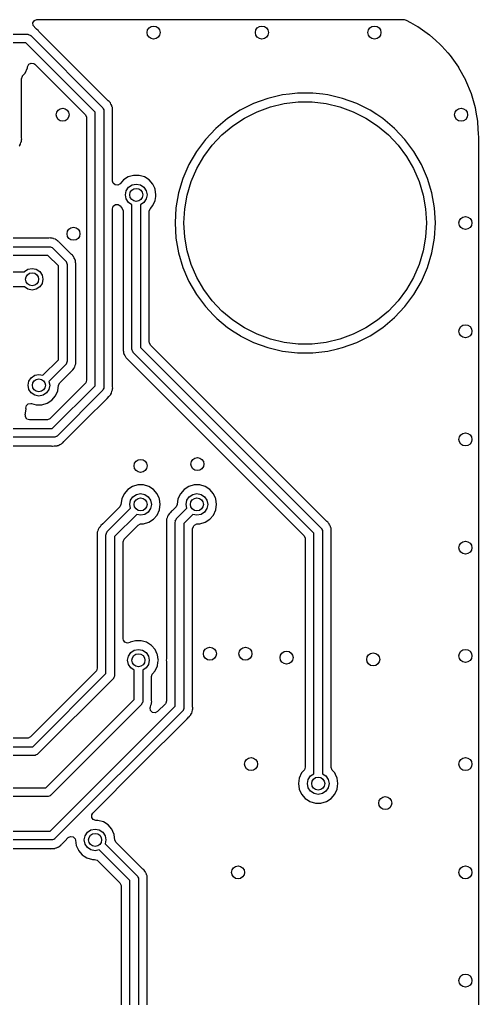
# Model space of a CAD drawing. Extents: x 100.3 to 185, y -144.7 to -85.3.
# Drawn here: x 174.41 to 185, y -107.91 to -85.3 of the extents above; entities that cross this region are included whole.
import ezdxf

# ---------------------------------------------------------------- set-up
doc = ezdxf.new("R2010")
doc.units = 0
doc.layers.add('BLACK', color=7, linetype='CONTINUOUS')

msp = doc.modelspace()

# ---------------------------------------------------------------- linework, layer by layer
at = {"layer": 'BLACK', "linetype": 'CONTINUOUS'}
for p, q in [((174.714, -85.3768), (174.746, -85.3248)), ((174.719, -85.4378), (174.714, -85.3768)), ((174.747, -85.4711), (174.719, -85.4378)), ((174.746, -85.3248), (174.803, -85.3016)), ((174.803, -85.3016), (174.81, -85.3013)), ((174.81, -85.3013), (183.282, -85.3014)), ((183.282, -85.3014), (183.33, -85.3138)), ((183.33, -85.3138), (183.431, -85.3697)), ((183.431, -85.3697), (183.594, -85.4594)), ((183.594, -85.4594), (183.598, -85.4624)), ((183.598, -85.4624), (183.868, -85.6538)), ((172.15, -85.64), (174.59, -85.64)), ((174.59, -85.64), (174.598, -85.6425)), ((174.598, -85.6425), (174.606, -85.6412)), ((174.606, -85.6412), (174.627, -85.6519)), ((174.627, -85.6519), (174.649, -85.6591)), ((174.649, -85.6591), (174.654, -85.6656)), ((174.654, -85.6656), (174.661, -85.6693)), ((174.661, -85.6693), (176.321, -87.3293)), ((174.744, -85.4739), (174.747, -85.4711)), ((174.751, -85.4801), (174.744, -85.4739)), ((174.774, -85.5016), (174.751, -85.4801)), ((174.751, -85.4801), (174.751, -85.4801)), ((174.78, -85.5058), (174.774, -85.5016)), ((174.783, -85.5078), (174.78, -85.5058)), ((174.797, -85.5218), (174.783, -85.5078)), ((174.798, -85.5234), (174.797, -85.5218)), ((174.834, -85.5558), (174.798, -85.5234)), ((174.839, -85.5631), (174.834, -85.5558)), ((174.84, -85.5623), (174.839, -85.5631)), ((174.849, -85.5736), (174.84, -85.5623)), ((176.445, -87.1703), (174.849, -85.5736)), ((183.868, -85.6538), (183.873, -85.6573)), ((183.873, -85.6573), (184.015, -85.7849)), ((174.549, -85.84), (172.191, -85.84)), ((176.15, -87.4414), (174.549, -85.84)), ((184.015, -85.7849), (184.119, -85.8777)), ((184.119, -85.8777), (184.123, -85.8817)), ((184.123, -85.8817), (184.157, -85.919)), ((184.157, -85.919), (184.291, -86.0695)), ((184.291, -86.0695), (184.344, -86.1284)), ((184.344, -86.1284), (184.347, -86.1327)), ((184.347, -86.1327), (184.539, -86.4026)), ((174.591, -86.3897), (174.618, -86.3348)), ((174.618, -86.3348), (174.672, -86.3062)), ((174.672, -86.3062), (174.732, -86.3149)), ((174.732, -86.3149), (174.759, -86.3338)), ((174.759, -86.3338), (175.921, -87.4955)), ((174.475, -86.6032), (174.533, -86.5361)), ((174.533, -86.5361), (174.587, -86.4182)), ((174.587, -86.4182), (174.591, -86.3897)), ((184.539, -86.4026), (184.542, -86.4073)), ((184.542, -86.4073), (184.7, -86.694)), ((174.451, -86.6681), (174.469, -86.6099)), ((174.451, -88.0257), (174.451, -86.6681)), ((174.469, -86.6099), (174.475, -86.6032)), ((184.7, -86.694), (184.702, -86.6968)), ((184.702, -86.6968), (184.704, -86.7018)), ((184.704, -86.7018), (184.831, -87.0075)), ((180.478, -87.0401), (180.138, -87.1207)), ((180.634, -87.0219), (180.478, -87.0401)), ((180.825, -86.9995), (180.634, -87.0219)), ((181.175, -86.9995), (180.825, -86.9995)), ((181.409, -87.0269), (181.175, -86.9995)), ((181.522, -87.0401), (181.409, -87.0269)), ((181.862, -87.1207), (181.522, -87.0401)), ((184.831, -87.0075), (184.832, -87.0127)), ((184.832, -87.0127), (184.924, -87.3307)), ((176.45, -87.1748), (176.445, -87.1703)), ((176.476, -87.194), (176.45, -87.1748)), ((176.481, -87.2024), (176.476, -87.194)), ((176.495, -87.2203), (176.481, -87.2024)), ((176.502, -87.2272), (176.495, -87.2203)), ((176.515, -87.2564), (176.502, -87.2272)), ((176.518, -87.2625), (176.515, -87.2564)), ((176.535, -87.2896), (176.518, -87.2625)), ((179.81, -87.2402), (179.497, -87.3971)), ((179.957, -87.1866), (179.81, -87.2402)), ((179.81, -87.2402), (179.81, -87.2402)), ((179.81, -87.2402), (179.81, -87.2402)), ((180.138, -87.1207), (179.957, -87.1866)), ((180.197, -87.3176), (180.514, -87.2425)), ((180.514, -87.2425), (180.837, -87.2047)), ((180.837, -87.2047), (181.163, -87.2047)), ((181.163, -87.2047), (181.486, -87.2425)), ((181.486, -87.2425), (181.803, -87.3176)), ((182.19, -87.2402), (181.862, -87.1207)), ((181.862, -87.1207), (181.862, -87.1207)), ((181.862, -87.1207), (181.862, -87.1207)), ((182.503, -87.3971), (182.19, -87.2402)), ((182.19, -87.2402), (182.19, -87.2402)), ((182.19, -87.2402), (182.19, -87.2402)), ((175.921, -87.4955), (175.948, -87.55)), ((176.15, -93.7586), (176.15, -87.4414)), ((176.321, -87.3293), (176.324, -87.3365)), ((176.324, -87.3365), (176.331, -87.3412)), ((176.331, -87.3412), (176.338, -87.3635)), ((176.338, -87.3635), (176.349, -87.3844)), ((176.349, -87.3844), (176.348, -87.3923)), ((176.348, -87.3923), (176.35, -87.4)), ((176.35, -87.4), (176.35, -93.8)), ((176.537, -87.2992), (176.535, -87.2896)), ((176.544, -87.321), (176.537, -87.2992)), ((176.548, -87.33), (176.544, -87.321)), ((176.549, -87.3619), (176.548, -87.33)), ((176.55, -87.3687), (176.549, -87.3619)), ((176.55, -87.3722), (176.55, -87.3687)), ((176.55, -87.3919), (176.55, -87.3722)), ((176.55, -87.3722), (176.55, -87.3722)), ((176.551, -87.3942), (176.55, -87.3919)), ((176.55, -87.4652), (176.553, -87.4515)), ((176.55, -89.0308), (176.55, -87.4652)), ((176.553, -87.4422), (176.551, -87.3942)), ((176.552, -87.4513), (176.553, -87.4422)), ((176.553, -87.4515), (176.552, -87.4513)), ((179.497, -87.3971), (179.205, -87.5891)), ((179.6, -87.5751), (179.891, -87.429)), ((179.891, -87.429), (180.197, -87.3176)), ((181.803, -87.3176), (182.109, -87.429)), ((182.109, -87.429), (182.4, -87.5751)), ((182.652, -87.4955), (182.503, -87.3971)), ((182.795, -87.5892), (182.652, -87.4955)), ((184.924, -87.3307), (184.925, -87.3361)), ((184.925, -87.3361), (184.943, -87.4435)), ((184.943, -87.4435), (184.979, -87.65)), ((175.948, -87.55), (175.95, -87.5655)), ((175.95, -87.5655), (175.95, -93.6345)), ((179.205, -87.5891), (178.937, -87.8138)), ((179.328, -87.7541), (179.6, -87.5751)), ((182.4, -87.5751), (182.672, -87.7541)), ((183.063, -87.8138), (182.795, -87.5892)), ((184.979, -87.65), (184.981, -87.6623)), ((184.981, -87.6623), (184.981, -87.6678)), ((184.981, -87.6678), (184.997, -87.9545)), ((178.937, -87.8138), (178.698, -88.068)), ((179.079, -87.9634), (179.328, -87.7541)), ((182.672, -87.7541), (182.921, -87.9634)), ((183.302, -88.068), (183.063, -87.8138)), ((184.997, -87.9545), (185, -87.9995)), ((174.413, -88.2018), (174.424, -88.1816)), ((174.424, -88.1816), (174.43, -88.1735)), ((174.43, -88.1735), (174.437, -88.1424)), ((174.437, -88.1424), (174.439, -88.1359)), ((174.439, -88.1359), (174.451, -88.1062)), ((174.451, -88.0325), (174.451, -88.0257)), ((174.455, -88.0641), (174.451, -88.0325)), ((174.451, -88.0963), (174.453, -88.0737)), ((174.451, -88.1062), (174.451, -88.0963)), ((174.453, -88.0737), (174.455, -88.0641)), ((178.698, -88.068), (178.489, -88.3484)), ((178.855, -88.2002), (179.079, -87.9634)), ((182.921, -87.9634), (183.145, -88.2002)), ((183.511, -88.3484), (183.302, -88.068)), ((185, -87.9995), (185, -88.0023)), ((185, -88.0023), (185, -141.999)), ((174.394, -88.2282), (174.41, -88.2109)), ((174.41, -88.2109), (174.413, -88.2018)), ((178.489, -88.3484), (178.314, -88.6511)), ((178.489, -88.3484), (178.489, -88.3484)), ((178.661, -88.4614), (178.855, -88.2002)), ((183.145, -88.2002), (183.339, -88.4614)), ((183.686, -88.6511), (183.511, -88.3484)), ((178.498, -88.7434), (178.661, -88.4614)), ((183.339, -88.4614), (183.502, -88.7434)), ((178.314, -88.6511), (178.176, -88.972)), ((178.314, -88.6511), (178.314, -88.6511)), ((178.369, -89.0423), (178.498, -88.7434)), ((183.502, -88.7434), (183.631, -89.0423)), ((183.824, -88.972), (183.686, -88.6511)), ((176.565, -89.0819), (176.55, -89.0308)), ((176.611, -89.122), (176.565, -89.0819)), ((176.802, -89.006), (176.724, -89.0956)), ((176.911, -88.936), (176.802, -89.006)), ((176.802, -89.006), (176.802, -89.006)), ((177.035, -88.8995), (176.911, -88.936)), ((176.911, -88.936), (176.911, -88.936)), ((177.165, -88.8995), (177.035, -88.8995)), ((177.035, -88.8995), (177.035, -88.8995)), ((177.289, -88.936), (177.165, -88.8995)), ((177.165, -88.8995), (177.165, -88.8995)), ((177.398, -89.006), (177.289, -88.936)), ((177.289, -88.936), (177.289, -88.936)), ((177.289, -88.936), (177.289, -88.936)), ((177.289, -88.936), (177.289, -88.936)), ((177.483, -89.1039), (177.398, -89.006)), ((177.398, -89.006), (177.398, -89.006)), ((177.398, -89.006), (177.398, -89.006)), ((178.176, -88.972), (178.075, -89.3069)), ((178.176, -88.972), (178.176, -88.972)), ((178.275, -89.3543), (178.369, -89.0423)), ((183.631, -89.0423), (183.725, -89.3543)), ((183.925, -89.3069), (183.824, -88.972)), ((176.672, -89.1272), (176.611, -89.122)), ((176.724, -89.0956), (176.672, -89.1272)), ((176.85, -89.35), (176.869, -89.2543)), ((176.869, -89.2543), (176.923, -89.1732)), ((176.923, -89.1732), (177.004, -89.119)), ((177.004, -89.119), (177.1, -89.1)), ((177.1, -89.1), (177.196, -89.119)), ((177.196, -89.119), (177.277, -89.1732)), ((177.277, -89.1732), (177.331, -89.2543)), ((177.331, -89.2543), (177.35, -89.35)), ((177.526, -89.1982), (177.483, -89.1039)), ((177.537, -89.2218), (177.526, -89.1982)), ((177.555, -89.35), (177.537, -89.2218)), ((178.075, -89.3069), (178.015, -89.6511)), ((178.075, -89.3069), (178.075, -89.3069)), ((183.985, -89.6511), (183.925, -89.3069)), ((176.869, -89.4457), (176.85, -89.35)), ((176.923, -89.5268), (176.869, -89.4457)), ((177, -89.5781), (176.923, -89.5268)), ((177.277, -89.5268), (177.2, -89.5781)), ((177.331, -89.4457), (177.277, -89.5268)), ((177.35, -89.35), (177.331, -89.4457)), ((177.483, -89.5961), (177.537, -89.4782)), ((177.537, -89.4782), (177.549, -89.3914)), ((177.549, -89.3914), (177.555, -89.35)), ((177.555, -89.35), (177.555, -89.35)), ((178.219, -89.6749), (178.275, -89.3543)), ((183.725, -89.3543), (183.781, -89.6749)), ((176.55, -89.6692), (176.569, -89.611)), ((176.55, -93.7757), (176.55, -89.6692)), ((176.569, -89.611), (176.619, -89.575)), ((176.619, -89.575), (176.68, -89.575)), ((176.68, -89.575), (176.724, -89.6044)), ((176.724, -89.6044), (176.775, -89.6632)), ((176.775, -89.6632), (176.799, -89.7196)), ((176.799, -89.7196), (176.799, -89.7281)), ((176.799, -89.7281), (176.799, -92.8548)), ((177, -92.92), (177, -89.5781)), ((177.2, -89.5781), (177.2, -92.8786)), ((177.4, -89.7281), (177.419, -89.6699)), ((177.4, -90), (177.4, -89.7281)), ((177.419, -89.6699), (177.425, -89.6632)), ((177.425, -89.6632), (177.483, -89.5961)), ((178.015, -89.6511), (177.994, -90)), ((178.2, -90), (178.219, -89.6749)), ((183.781, -89.6749), (183.8, -90)), ((184.006, -90), (183.985, -89.6511)), ((177.4, -92.7545), (177.4, -90)), ((177.994, -90), (178.015, -90.3489)), ((178.219, -90.3251), (178.2, -90)), ((183.8, -90), (183.781, -90.3251)), ((183.985, -90.3489), (184.006, -90)), ((175.076, -90.3495), (172.514, -90.3495)), ((175.083, -90.349), (175.076, -90.3495)), ((175.114, -90.3446), (175.083, -90.349)), ((175.124, -90.3469), (175.114, -90.3446)), ((175.114, -90.3446), (175.114, -90.3446)), ((175.146, -90.3495), (175.124, -90.3469)), ((175.156, -90.3495), (175.146, -90.3495)), ((175.186, -90.361), (175.156, -90.3495)), ((175.156, -90.3495), (175.156, -90.3495)), ((175.156, -90.3495), (175.156, -90.3495)), ((175.156, -90.3495), (175.156, -90.3495)), ((175.192, -90.363), (175.186, -90.361)), ((175.223, -90.3703), (175.192, -90.363)), ((175.232, -90.3759), (175.223, -90.3703)), ((175.223, -90.3703), (175.223, -90.3703)), ((175.252, -90.3865), (175.232, -90.3759)), ((175.261, -90.3901), (175.252, -90.3865)), ((175.284, -90.4116), (175.261, -90.3901)), ((175.29, -90.4158), (175.284, -90.4116)), ((175.293, -90.4178), (175.29, -90.4158)), ((175.307, -90.4318), (175.293, -90.4178)), ((175.308, -90.4334), (175.307, -90.4318)), ((175.344, -90.4658), (175.308, -90.4334)), ((178.015, -90.3489), (178.075, -90.6931)), ((178.275, -90.6457), (178.219, -90.3251)), ((183.781, -90.3251), (183.725, -90.6457)), ((183.925, -90.6931), (183.985, -90.3489)), ((164.15, -90.55), (175.1, -90.55)), ((175.1, -90.55), (175.108, -90.5525)), ((175.108, -90.5525), (175.116, -90.5512)), ((175.116, -90.5512), (175.137, -90.5619)), ((175.137, -90.5619), (175.159, -90.5691)), ((175.159, -90.5691), (175.164, -90.5756)), ((175.164, -90.5756), (175.171, -90.5793)), ((175.171, -90.5793), (175.471, -90.8793)), ((175.349, -90.4731), (175.344, -90.4658)), ((175.35, -90.4723), (175.349, -90.4731)), ((175.359, -90.4836), (175.35, -90.4723)), ((175.595, -90.7203), (175.359, -90.4836)), ((178.369, -90.9577), (178.275, -90.6457)), ((183.725, -90.6457), (183.631, -90.9577)), ((175.059, -90.75), (164.191, -90.75)), ((175.3, -90.9914), (175.059, -90.75)), ((175.471, -90.8793), (175.474, -90.8865)), ((175.474, -90.8865), (175.481, -90.8912)), ((175.481, -90.8912), (175.488, -90.9135)), ((175.6, -90.7248), (175.595, -90.7203)), ((175.626, -90.744), (175.6, -90.7248)), ((175.631, -90.7524), (175.626, -90.744)), ((175.645, -90.7703), (175.631, -90.7524)), ((175.652, -90.7772), (175.645, -90.7703)), ((175.665, -90.8064), (175.652, -90.7772)), ((175.652, -90.7772), (175.652, -90.7772)), ((175.668, -90.8125), (175.665, -90.8064)), ((175.685, -90.8396), (175.668, -90.8125)), ((175.687, -90.8486), (175.685, -90.8396)), ((175.687, -90.8492), (175.687, -90.8486)), ((175.694, -90.871), (175.687, -90.8492)), ((175.698, -90.88), (175.694, -90.871)), ((175.699, -90.9119), (175.698, -90.88)), ((178.075, -90.6931), (178.075, -90.6931)), ((178.075, -90.6931), (178.176, -91.028)), ((183.824, -91.028), (183.925, -90.6931)), ((174.518, -91.1232), (174.599, -91.069)), ((174.599, -91.069), (174.695, -91.05)), ((174.695, -91.05), (174.79, -91.069)), ((174.79, -91.069), (174.871, -91.1232)), ((175.3, -93.1586), (175.3, -90.9914)), ((175.488, -90.9135), (175.499, -90.9344)), ((175.499, -90.9344), (175.498, -90.9423)), ((175.498, -90.9423), (175.5, -90.95)), ((175.5, -90.95), (175.5, -93.2)), ((175.7, -90.9187), (175.699, -90.9119)), ((175.701, -90.9222), (175.7, -90.9187)), ((175.701, -90.9419), (175.701, -90.9222)), ((175.701, -90.9222), (175.701, -90.9222)), ((175.701, -90.9442), (175.701, -90.9419)), ((175.701, -90.9505), (175.701, -90.9442)), ((175.703, -90.9922), (175.701, -90.9505)), ((175.701, -91.0152), (175.703, -91.0015)), ((175.701, -93.1757), (175.701, -91.0152)), ((175.702, -91.0013), (175.703, -90.9922)), ((175.703, -91.0015), (175.702, -91.0013)), ((178.176, -91.028), (178.176, -91.028)), ((178.176, -91.028), (178.285, -91.2815)), ((178.498, -91.2566), (178.369, -90.9577)), ((183.631, -90.9577), (183.502, -91.2566)), ((183.686, -91.3489), (183.824, -91.028)), ((169.228, -91.125), (174.517, -91.125)), ((174.517, -91.125), (174.518, -91.1232)), ((174.871, -91.1232), (174.925, -91.2043)), ((174.925, -91.2043), (174.945, -91.3)), ((174.945, -91.3), (174.925, -91.3957)), ((178.285, -91.2815), (178.314, -91.3489)), ((178.661, -91.5386), (178.498, -91.2566)), ((183.502, -91.2566), (183.339, -91.5386)), ((174.517, -91.475), (169.228, -91.475)), ((174.518, -91.4768), (174.517, -91.475)), ((174.599, -91.531), (174.518, -91.4768)), ((174.695, -91.55), (174.599, -91.531)), ((174.79, -91.531), (174.695, -91.55)), ((174.871, -91.4768), (174.79, -91.531)), ((174.925, -91.3957), (174.871, -91.4768)), ((178.314, -91.3489), (178.489, -91.6516)), ((178.855, -91.7998), (178.661, -91.5386)), ((183.339, -91.5386), (183.145, -91.7998)), ((183.511, -91.6516), (183.686, -91.3489)), ((178.489, -91.6516), (178.698, -91.932)), ((183.302, -91.932), (183.511, -91.6516)), ((178.698, -91.932), (178.883, -92.1282)), ((179.079, -92.0366), (178.855, -91.7998)), ((183.145, -91.7998), (182.921, -92.0366)), ((183.063, -92.1862), (183.302, -91.932)), ((178.883, -92.1282), (178.937, -92.1862)), ((178.937, -92.1862), (178.962, -92.2071)), ((178.962, -92.2071), (179.205, -92.4108)), ((179.328, -92.2459), (179.079, -92.0366)), ((179.6, -92.4249), (179.328, -92.2459)), ((182.672, -92.2459), (182.4, -92.4249)), ((182.921, -92.0366), (182.672, -92.2459)), ((182.795, -92.4108), (183.063, -92.1862)), ((179.205, -92.4108), (179.36, -92.5125)), ((179.891, -92.571), (179.6, -92.4249)), ((182.4, -92.4249), (182.109, -92.571)), ((182.503, -92.6029), (182.795, -92.4108)), ((179.36, -92.5125), (179.496, -92.6024)), ((179.496, -92.6024), (179.497, -92.6029)), ((179.497, -92.6029), (179.81, -92.7598)), ((180.197, -92.6824), (179.891, -92.571)), ((180.514, -92.7575), (180.197, -92.6824)), ((181.803, -92.6824), (181.486, -92.7575)), ((182.109, -92.571), (181.803, -92.6824)), ((182.19, -92.7598), (182.503, -92.6029)), ((176.799, -92.8548), (176.797, -92.8685)), ((176.797, -92.8685), (176.798, -92.8687)), ((176.798, -92.8687), (176.797, -92.8778)), ((176.797, -92.8778), (176.799, -92.9258)), ((176.799, -92.9258), (176.799, -92.9281)), ((176.799, -92.9281), (176.799, -92.9478)), ((177.002, -92.9277), (177, -92.92)), ((177.001, -92.9356), (177.002, -92.9277)), ((177.2, -92.8786), (181.371, -97.0493)), ((177.402, -92.77), (177.4, -92.7545)), ((177.429, -92.8245), (177.402, -92.77)), ((181.495, -96.8903), (177.429, -92.8245)), ((179.81, -92.7598), (180.138, -92.8793)), ((180.138, -92.8793), (180.138, -92.8793)), ((180.138, -92.8793), (180.138, -92.8793)), ((180.138, -92.8793), (180.478, -92.9599)), ((180.837, -92.7953), (180.514, -92.7575)), ((181.163, -92.7953), (180.837, -92.7953)), ((181.486, -92.7575), (181.163, -92.7953)), ((181.522, -92.9599), (181.749, -92.9062)), ((181.749, -92.9062), (181.862, -92.8793)), ((181.862, -92.8793), (182.19, -92.7598)), ((176.799, -92.9478), (176.8, -92.9513)), ((176.8, -92.9513), (176.8, -92.9513)), ((176.8, -92.9513), (176.801, -92.9581)), ((176.801, -92.9581), (176.802, -92.99)), ((176.802, -92.99), (176.802, -92.99)), ((176.802, -92.99), (176.806, -92.999)), ((176.806, -92.999), (176.813, -93.0208)), ((176.813, -93.0208), (176.815, -93.0304)), ((176.815, -93.0304), (176.832, -93.0575)), ((176.832, -93.0575), (176.835, -93.0636)), ((176.835, -93.0636), (176.848, -93.0928)), ((176.848, -93.0928), (176.848, -93.0928)), ((176.848, -93.0928), (176.855, -93.0997)), ((176.855, -93.0997), (176.869, -93.1176)), ((176.869, -93.1176), (176.874, -93.126)), ((176.874, -93.126), (176.874, -93.126)), ((176.874, -93.126), (176.9, -93.1452)), ((176.9, -93.1452), (176.905, -93.1497)), ((176.905, -93.1497), (180.971, -97.2155)), ((177.012, -92.9565), (177.001, -92.9356)), ((177.019, -92.9788), (177.012, -92.9565)), ((177.026, -92.9835), (177.019, -92.9788)), ((177.029, -92.9907), (177.026, -92.9835)), ((181.2, -97.1614), (177.029, -92.9907)), ((180.478, -92.9599), (180.478, -92.9599)), ((180.478, -92.9599), (180.478, -92.9599)), ((180.478, -92.9599), (180.825, -93.0005)), ((180.825, -93.0005), (180.825, -93.0005)), ((180.825, -93.0005), (181.175, -93.0005)), ((181.175, -93.0005), (181.522, -92.9599)), ((181.175, -93.0005), (181.175, -93.0005)), ((181.522, -92.9599), (181.522, -92.9599)), ((181.522, -92.9599), (181.522, -92.9599)), ((174.941, -93.518), (175.3, -93.1586)), ((175.471, -93.2707), (175.082, -93.6594)), ((175.474, -93.2635), (175.471, -93.2707)), ((175.481, -93.2588), (175.474, -93.2635)), ((175.488, -93.2365), (175.481, -93.2588)), ((175.499, -93.2156), (175.488, -93.2365)), ((175.5, -93.2), (175.498, -93.2077)), ((175.498, -93.2077), (175.499, -93.2156)), ((175.638, -93.3845), (175.642, -93.3806)), ((175.642, -93.3806), (175.66, -93.3609)), ((175.66, -93.3609), (175.663, -93.3518)), ((175.663, -93.3518), (175.674, -93.3316)), ((175.674, -93.3316), (175.68, -93.3235)), ((175.68, -93.3235), (175.687, -93.2924)), ((175.687, -93.2924), (175.689, -93.2859)), ((175.689, -93.2859), (175.701, -93.2562)), ((175.701, -93.1825), (175.701, -93.1757)), ((175.705, -93.2141), (175.701, -93.1825)), ((175.701, -93.2463), (175.703, -93.2237)), ((175.701, -93.2562), (175.701, -93.2463)), ((175.703, -93.2237), (175.705, -93.2141)), ((174.619, -93.6543), (174.673, -93.5732)), ((174.673, -93.5732), (174.754, -93.519)), ((174.754, -93.519), (174.85, -93.5)), ((174.85, -93.5), (174.941, -93.518)), ((175.333, -93.6915), (175.566, -93.4586)), ((175.566, -93.4586), (175.578, -93.4505)), ((175.577, -93.4495), (175.584, -93.444)), ((175.578, -93.4505), (175.577, -93.4495)), ((175.584, -93.444), (175.617, -93.4084)), ((175.584, -93.444), (175.584, -93.444)), ((175.617, -93.4084), (175.618, -93.4068)), ((175.618, -93.4068), (175.632, -93.3928)), ((175.632, -93.3928), (175.634, -93.3899)), ((175.634, -93.3899), (175.638, -93.3845)), ((174.6, -93.75), (174.619, -93.6543)), ((174.619, -93.8457), (174.6, -93.75)), ((175.1, -93.75), (175.081, -93.8457)), ((175.082, -93.6594), (175.1, -93.75)), ((175.921, -93.7045), (175.105, -94.5205)), ((175.159, -94.75), (176.15, -93.7586)), ((175.287, -93.8782), (175.305, -93.75)), ((175.305, -93.75), (175.306, -93.7474)), ((175.305, -93.75), (175.305, -93.75)), ((175.306, -93.7474), (175.333, -93.6925)), ((175.333, -93.6925), (175.333, -93.6915)), ((175.931, -93.6927), (175.921, -93.7045)), ((175.95, -93.6345), (175.931, -93.6927)), ((176.349, -93.8156), (176.338, -93.8365)), ((176.35, -93.8), (176.348, -93.8077)), ((176.348, -93.8077), (176.349, -93.8156)), ((176.551, -93.7825), (176.55, -93.7757)), ((176.55, -93.8463), (176.553, -93.8237)), ((176.555, -93.8141), (176.551, -93.7825)), ((176.553, -93.8237), (176.555, -93.8141)), ((174.673, -93.9268), (174.619, -93.8457)), ((174.754, -93.981), (174.673, -93.9268)), ((174.85, -94), (174.754, -93.981)), ((174.946, -93.981), (174.85, -94)), ((175.027, -93.9268), (174.946, -93.981)), ((175.081, -93.8457), (175.027, -93.9268)), ((175.148, -94.094), (175.233, -93.9961)), ((175.233, -93.9961), (175.287, -93.8782)), ((176.321, -93.8707), (175.271, -94.9207)), ((175.917, -94.5582), (176.416, -94.0586)), ((176.324, -93.8635), (176.321, -93.8707)), ((176.331, -93.8588), (176.324, -93.8635)), ((176.338, -93.8365), (176.331, -93.8588)), ((176.416, -94.0586), (176.428, -94.0505)), ((176.427, -94.0495), (176.434, -94.044)), ((176.428, -94.0505), (176.427, -94.0495)), ((176.434, -94.044), (176.467, -94.0084)), ((176.434, -94.044), (176.434, -94.044)), ((176.467, -94.0084), (176.468, -94.0068)), ((176.468, -94.0068), (176.482, -93.9928)), ((176.482, -93.9928), (176.484, -93.9899)), ((176.484, -93.9899), (176.488, -93.9845)), ((176.488, -93.9845), (176.493, -93.9795)), ((176.493, -93.9795), (176.51, -93.9609)), ((176.51, -93.9609), (176.513, -93.9518)), ((176.513, -93.9518), (176.524, -93.9316)), ((176.524, -93.9316), (176.53, -93.9235)), ((176.53, -93.9235), (176.537, -93.8924)), ((176.537, -93.8924), (176.539, -93.8859)), ((176.539, -93.8859), (176.55, -93.8562)), ((176.55, -93.8562), (176.55, -93.8463)), ((174.552, -94.2781), (174.562, -94.2178)), ((174.555, -94.3), (174.552, -94.2781)), ((174.562, -94.2178), (174.606, -94.1751)), ((174.606, -94.1751), (174.667, -94.1664)), ((174.667, -94.1664), (174.678, -94.169)), ((174.678, -94.169), (174.785, -94.2005)), ((174.785, -94.2005), (174.785, -94.2005)), ((174.785, -94.2005), (174.915, -94.2005)), ((174.915, -94.2005), (175.039, -94.164)), ((174.915, -94.2005), (174.915, -94.2005)), ((175.039, -94.164), (175.148, -94.094)), ((174.536, -94.4352), (174.555, -94.3)), ((174.539, -94.4356), (174.536, -94.4352)), ((174.539, -94.4811), (174.539, -94.4356)), ((174.575, -94.5306), (174.539, -94.4811)), ((174.555, -94.3), (174.555, -94.3)), ((174.633, -94.5495), (174.575, -94.5306)), ((175.035, -94.5495), (174.633, -94.5495)), ((175.05, -94.5483), (175.035, -94.5495)), ((175.105, -94.5205), (175.05, -94.5483)), ((175.43, -95.0453), (175.917, -94.5582)), ((167.126, -94.75), (175.159, -94.75)), ((175.2, -94.95), (167.211, -94.95)), ((175.208, -94.9475), (175.2, -94.95)), ((175.216, -94.9488), (175.208, -94.9475)), ((175.237, -94.9381), (175.216, -94.9488)), ((175.259, -94.9309), (175.237, -94.9381)), ((175.264, -94.9244), (175.259, -94.9309)), ((175.271, -94.9207), (175.264, -94.9244)), ((171.573, -95.1505), (175.135, -95.1505)), ((175.135, -95.1505), (175.149, -95.1527)), ((175.149, -95.1527), (175.149, -95.1515)), ((175.149, -95.1515), (175.158, -95.1528)), ((175.158, -95.1528), (175.167, -95.1524)), ((175.158, -95.1528), (175.158, -95.1528)), ((175.158, -95.1528), (175.158, -95.1528)), ((175.158, -95.1528), (175.158, -95.1528)), ((175.167, -95.1524), (175.206, -95.1506)), ((175.206, -95.1506), (175.208, -95.1505)), ((175.208, -95.1505), (175.228, -95.1505)), ((175.228, -95.1505), (175.231, -95.1498)), ((175.228, -95.1505), (175.228, -95.1505)), ((175.231, -95.1498), (175.238, -95.1491)), ((175.238, -95.1491), (175.27, -95.1476)), ((175.27, -95.1476), (175.279, -95.1436)), ((175.279, -95.1436), (175.301, -95.1369)), ((175.301, -95.1369), (175.31, -95.1351)), ((175.31, -95.1351), (175.338, -95.1183)), ((175.338, -95.1183), (175.344, -95.1151)), ((175.344, -95.1151), (175.373, -95.1022)), ((175.373, -95.1022), (175.38, -95.0953)), ((175.38, -95.0953), (175.398, -95.0811)), ((175.398, -95.0811), (175.406, -95.0759)), ((175.406, -95.0759), (175.425, -95.0505)), ((175.425, -95.0505), (175.43, -95.0453)), ((177.011, -96.086), (176.902, -96.156)), ((177.135, -96.0495), (177.011, -96.086)), ((177.011, -96.086), (177.011, -96.086)), ((177.265, -96.0495), (177.135, -96.0495)), ((177.135, -96.0495), (177.135, -96.0495)), ((177.389, -96.086), (177.265, -96.0495)), ((177.265, -96.0495), (177.265, -96.0495)), ((177.498, -96.156), (177.389, -96.086)), ((177.389, -96.086), (177.389, -96.086)), ((177.389, -96.086), (177.389, -96.086)), ((177.389, -96.086), (177.389, -96.086)), ((178.311, -96.086), (178.202, -96.156)), ((178.435, -96.0495), (178.311, -96.086)), ((178.311, -96.086), (178.311, -96.086)), ((178.565, -96.0495), (178.435, -96.0495)), ((178.435, -96.0495), (178.435, -96.0495)), ((178.689, -96.086), (178.565, -96.0495)), ((178.565, -96.0495), (178.565, -96.0495)), ((178.798, -96.156), (178.689, -96.086)), ((178.689, -96.086), (178.689, -96.086)), ((178.689, -96.086), (178.689, -96.086)), ((178.689, -96.086), (178.689, -96.086)), ((176.817, -96.2539), (176.763, -96.3718)), ((176.902, -96.156), (176.817, -96.2539)), ((177.023, -96.3232), (177.104, -96.269)), ((177.104, -96.269), (177.2, -96.25)), ((177.2, -96.25), (177.296, -96.269)), ((177.296, -96.269), (177.377, -96.3232)), ((177.583, -96.2539), (177.498, -96.156)), ((177.498, -96.156), (177.498, -96.156)), ((177.498, -96.156), (177.498, -96.156)), ((177.629, -96.3539), (177.583, -96.2539)), ((178.117, -96.2539), (178.063, -96.3718)), ((178.202, -96.156), (178.117, -96.2539)), ((178.323, -96.3232), (178.404, -96.269)), ((178.404, -96.269), (178.5, -96.25)), ((178.5, -96.25), (178.596, -96.269)), ((178.596, -96.269), (178.677, -96.3232)), ((178.883, -96.2539), (178.798, -96.156)), ((178.798, -96.156), (178.798, -96.156)), ((178.798, -96.156), (178.798, -96.156)), ((178.929, -96.3539), (178.883, -96.2539)), ((176.744, -96.5026), (176.717, -96.5575)), ((176.763, -96.3718), (176.744, -96.5026)), ((176.95, -96.5), (176.969, -96.4043)), ((176.968, -96.5906), (176.95, -96.5)), ((176.969, -96.4043), (177.023, -96.3232)), ((177.377, -96.3232), (177.431, -96.4043)), ((177.431, -96.4043), (177.45, -96.5)), ((177.45, -96.5), (177.431, -96.5957)), ((177.637, -96.3718), (177.629, -96.3539)), ((177.655, -96.5), (177.637, -96.3718)), ((177.647, -96.5575), (177.655, -96.5)), ((177.655, -96.5), (177.655, -96.5)), ((178.044, -96.5026), (178.017, -96.5575)), ((178.063, -96.3718), (178.044, -96.5026)), ((178.25, -96.5), (178.269, -96.4043)), ((178.268, -96.5906), (178.25, -96.5)), ((178.269, -96.4043), (178.323, -96.3232)), ((178.677, -96.3232), (178.731, -96.4043)), ((178.731, -96.4043), (178.75, -96.5)), ((178.75, -96.5), (178.731, -96.5957)), ((178.937, -96.3718), (178.929, -96.3539)), ((178.955, -96.5), (178.937, -96.3718)), ((178.947, -96.5575), (178.955, -96.5)), ((178.955, -96.5), (178.955, -96.5)), ((176.717, -96.5585), (176.334, -96.9414)), ((176.429, -97.1293), (176.968, -96.5906)), ((177.109, -96.732), (176.6, -97.2414)), ((176.717, -96.5575), (176.717, -96.5585)), ((177.2, -96.75), (177.109, -96.732)), ((177.296, -96.731), (177.2, -96.75)), ((177.377, -96.6768), (177.296, -96.731)), ((177.431, -96.5957), (177.377, -96.6768)), ((177.498, -96.844), (177.583, -96.7461)), ((177.583, -96.7461), (177.637, -96.6282)), ((177.637, -96.6282), (177.647, -96.5575)), ((177.826, -96.7684), (177.82, -96.7765)), ((177.837, -96.7482), (177.826, -96.7684)), ((177.84, -96.7391), (177.837, -96.7482)), ((177.862, -96.7155), (177.84, -96.7391)), ((177.84, -96.7391), (177.84, -96.7391)), ((177.866, -96.7101), (177.862, -96.7155)), ((177.868, -96.7072), (177.866, -96.7101)), ((177.882, -96.6932), (177.868, -96.7072)), ((177.868, -96.7072), (177.868, -96.7072)), ((177.883, -96.6916), (177.882, -96.6932)), ((177.916, -96.656), (177.883, -96.6916)), ((177.923, -96.6505), (177.916, -96.656)), ((177.934, -96.6414), (177.922, -96.6495)), ((177.922, -96.6495), (177.923, -96.6505)), ((178.017, -96.5585), (177.934, -96.6414)), ((178.017, -96.5575), (178.017, -96.5585)), ((178.029, -96.8293), (178.268, -96.5906)), ((178.409, -96.732), (178.2, -96.9414)), ((178.5, -96.75), (178.409, -96.732)), ((178.596, -96.731), (178.5, -96.75)), ((178.677, -96.6768), (178.596, -96.731)), ((178.731, -96.5957), (178.677, -96.6768)), ((178.798, -96.844), (178.883, -96.7461)), ((178.883, -96.7461), (178.937, -96.6282)), ((178.937, -96.6282), (178.947, -96.5575)), ((176.282, -96.9932), (176.268, -97.0072)), ((176.283, -96.9916), (176.282, -96.9932)), ((176.316, -96.956), (176.283, -96.9916)), ((176.323, -96.9505), (176.316, -96.956)), ((176.334, -96.9414), (176.322, -96.9496)), ((176.322, -96.9496), (176.323, -96.9505)), ((176.829, -97.2955), (177.145, -96.9795)), ((177.145, -96.9795), (177.2, -96.9517)), ((177.2, -96.9517), (177.215, -96.9505)), ((177.215, -96.9505), (177.265, -96.9505)), ((177.265, -96.9505), (177.389, -96.914)), ((177.265, -96.9505), (177.265, -96.9505)), ((177.389, -96.914), (177.498, -96.844)), ((177.797, -96.8763), (177.795, -96.8859)), ((177.795, -96.8859), (177.797, -96.9005)), ((177.799, -96.8537), (177.797, -96.8763)), ((177.797, -96.9005), (177.799, -96.9175)), ((177.811, -96.8141), (177.799, -96.8438)), ((177.799, -96.8438), (177.799, -96.8537)), ((177.799, -96.9175), (177.799, -96.9243)), ((177.799, -96.9243), (177.799, -100.068)), ((177.813, -96.8075), (177.811, -96.8141)), ((177.82, -96.7765), (177.813, -96.8075)), ((177.82, -96.7765), (177.82, -96.7765)), ((178, -96.9), (178.002, -96.8923)), ((178, -101.159), (178, -96.9)), ((178.001, -96.8844), (178.012, -96.8635)), ((178.002, -96.8923), (178.001, -96.8844)), ((178.012, -96.8635), (178.019, -96.8412)), ((178.019, -96.8412), (178.026, -96.8365)), ((178.026, -96.8365), (178.029, -96.8293)), ((178.2, -96.9414), (178.2, -101.2)), ((178.419, -97.0073), (178.429, -96.9955)), ((178.429, -96.9955), (178.445, -96.9795)), ((178.445, -96.9795), (178.5, -96.9517)), ((178.5, -96.9517), (178.515, -96.9505)), ((178.515, -96.9505), (178.565, -96.9505)), ((178.565, -96.9505), (178.689, -96.914)), ((178.565, -96.9505), (178.565, -96.9505)), ((178.689, -96.914), (178.798, -96.844)), ((181.5, -96.8948), (181.495, -96.8903)), ((181.526, -96.914), (181.5, -96.8948)), ((181.531, -96.9224), (181.526, -96.914)), ((181.545, -96.9403), (181.531, -96.9224)), ((181.552, -96.9472), (181.545, -96.9403)), ((181.565, -96.9764), (181.552, -96.9472)), ((181.552, -96.9472), (181.552, -96.9472)), ((181.568, -96.9825), (181.565, -96.9764)), ((181.585, -97.0096), (181.568, -96.9825)), ((176.197, -97.1763), (176.195, -97.1859)), ((176.195, -97.1859), (176.199, -97.2175)), ((176.2, -97.1537), (176.197, -97.1763)), ((176.199, -97.2175), (176.2, -97.2243)), ((176.211, -97.1141), (176.2, -97.1438)), ((176.2, -97.1438), (176.2, -97.1537)), ((176.2, -97.2243), (176.2, -100.285)), ((176.213, -97.1075), (176.211, -97.1141)), ((176.22, -97.0765), (176.213, -97.1075)), ((176.226, -97.0684), (176.22, -97.0765)), ((176.22, -97.0765), (176.22, -97.0765)), ((176.237, -97.0482), (176.226, -97.0684)), ((176.24, -97.0391), (176.237, -97.0482)), ((176.262, -97.0155), (176.24, -97.0391)), ((176.24, -97.0391), (176.24, -97.0391)), ((176.266, -97.0101), (176.262, -97.0155)), ((176.268, -97.0072), (176.266, -97.0101)), ((176.268, -97.0072), (176.268, -97.0072)), ((176.4, -97.2), (176.402, -97.1923)), ((176.4, -100.409), (176.4, -97.2)), ((176.401, -97.1844), (176.412, -97.1635)), ((176.402, -97.1923), (176.401, -97.1844)), ((176.412, -97.1635), (176.419, -97.1412)), ((176.419, -97.1412), (176.426, -97.1365)), ((176.426, -97.1365), (176.429, -97.1293)), ((178.4, -97.0655), (178.419, -97.0073)), ((178.4, -101.176), (178.4, -97.0655)), ((180.971, -97.2155), (180.998, -97.27)), ((181.2, -102.722), (181.2, -97.1614)), ((181.371, -97.0493), (181.374, -97.0565)), ((181.374, -97.0565), (181.381, -97.0612)), ((181.381, -97.0612), (181.388, -97.0835)), ((181.388, -97.0835), (181.399, -97.1044)), ((181.399, -97.1044), (181.398, -97.1123)), ((181.398, -97.1123), (181.4, -97.12)), ((181.4, -97.12), (181.4, -102.722)), ((181.586, -97.0155), (181.585, -97.0096)), ((181.587, -97.0192), (181.586, -97.0155)), ((181.594, -97.041), (181.587, -97.0192)), ((181.598, -97.05), (181.594, -97.041)), ((181.599, -97.0819), (181.598, -97.05)), ((181.6, -97.0887), (181.599, -97.0819)), ((181.6, -97.0922), (181.6, -97.0887)), ((181.6, -97.1119), (181.6, -97.0922)), ((181.6, -97.0922), (181.6, -97.0922)), ((181.601, -97.1142), (181.6, -97.1119)), ((181.6, -97.1852), (181.603, -97.1715)), ((181.6, -102.572), (181.6, -97.1852)), ((181.601, -97.1282), (181.601, -97.1142)), ((181.603, -97.1622), (181.601, -97.1282)), ((181.602, -97.1713), (181.603, -97.1622)), ((181.603, -97.1715), (181.602, -97.1713)), ((176.6, -97.2414), (176.6, -100.45)), ((176.8, -97.3655), (176.819, -97.3073)), ((176.8, -99.6078), (176.8, -97.3655)), ((176.819, -97.3073), (176.829, -97.2955)), ((180.998, -97.27), (180.999, -97.2855)), ((180.999, -97.2855), (180.999, -102.572)), ((176.804, -99.633), (176.8, -99.6078)), ((176.837, -99.6844), (176.804, -99.633)), ((176.894, -99.7066), (176.837, -99.6844)), ((176.953, -99.6911), (176.894, -99.7066)), ((176.961, -99.686), (176.953, -99.6911)), ((177.085, -99.6495), (176.961, -99.686)), ((176.961, -99.686), (176.961, -99.686)), ((177.215, -99.6495), (177.085, -99.6495)), ((177.085, -99.6495), (177.085, -99.6495)), ((177.334, -99.6844), (177.215, -99.6495)), ((177.215, -99.6495), (177.215, -99.6495)), ((177.339, -99.686), (177.334, -99.6844)), ((177.448, -99.756), (177.339, -99.686)), ((177.339, -99.686), (177.339, -99.686)), ((177.339, -99.686), (177.339, -99.686)), ((176.919, -100.004), (176.973, -99.9232)), ((176.973, -99.9232), (177.054, -99.869)), ((177.054, -99.869), (177.15, -99.85)), ((177.15, -99.85), (177.246, -99.869)), ((177.246, -99.869), (177.327, -99.9232)), ((177.327, -99.9232), (177.381, -100.004)), ((177.533, -99.8539), (177.448, -99.756)), ((177.448, -99.756), (177.448, -99.756)), ((177.448, -99.756), (177.448, -99.756)), ((177.58, -99.9573), (177.533, -99.8539)), ((176.9, -100.1), (176.919, -100.004)), ((176.919, -100.196), (176.9, -100.1)), ((177.381, -100.004), (177.4, -100.1)), ((177.4, -100.1), (177.381, -100.196)), ((177.587, -99.9718), (177.58, -99.9573)), ((177.603, -100.082), (177.587, -99.9718)), ((177.587, -100.228), (177.598, -100.149)), ((177.598, -100.149), (177.603, -100.118)), ((177.611, -100.102), (177.603, -100.082)), ((177.603, -100.118), (177.611, -100.102)), ((177.799, -100.068), (177.79, -100.096)), ((177.79, -100.096), (177.799, -100.132)), ((177.799, -100.132), (177.799, -101.035)), ((176.171, -100.355), (174.655, -101.871)), ((176.181, -100.343), (176.171, -100.355)), ((176.2, -100.285), (176.181, -100.343)), ((176.973, -100.277), (176.919, -100.196)), ((177.05, -100.328), (176.973, -100.277)), ((177.05, -101.009), (177.05, -100.328)), ((177.327, -100.277), (177.25, -100.328)), ((177.25, -100.328), (177.25, -101.05)), ((177.381, -100.196), (177.327, -100.277)), ((177.477, -100.411), (177.533, -100.346)), ((177.533, -100.346), (177.587, -100.228)), ((174.709, -102.1), (176.4, -100.409)), ((176.571, -100.521), (174.821, -102.271)), ((176.574, -100.514), (176.571, -100.521)), ((176.581, -100.509), (176.574, -100.514)), ((176.588, -100.487), (176.581, -100.509)), ((176.599, -100.466), (176.588, -100.487)), ((176.6, -100.45), (176.598, -100.458)), ((176.598, -100.458), (176.599, -100.466)), ((177.451, -100.478), (177.469, -100.42)), ((177.451, -101.026), (177.451, -100.478)), ((177.469, -100.42), (177.475, -100.413)), ((177.475, -100.413), (177.477, -100.411)), ((175.009, -103.05), (177.05, -101.009)), ((177.249, -101.066), (177.238, -101.087)), ((177.25, -101.05), (177.248, -101.058)), ((177.248, -101.058), (177.249, -101.066)), ((177.451, -101.033), (177.451, -101.026)), ((177.455, -101.064), (177.451, -101.033)), ((177.453, -101.074), (177.455, -101.064)), ((177.799, -101.035), (177.781, -101.093)), ((175.109, -104.05), (178, -101.159)), ((177.221, -101.121), (175.121, -103.221)), ((178.171, -101.271), (175.221, -104.221)), ((177.224, -101.114), (177.221, -101.121)), ((177.231, -101.109), (177.224, -101.114)), ((177.238, -101.087), (177.231, -101.109)), ((177.421, -101.2), (177.429, -101.176)), ((177.431, -101.261), (177.421, -101.2)), ((177.429, -101.176), (177.43, -101.173)), ((177.43, -101.173), (177.437, -101.142)), ((177.43, -101.173), (177.43, -101.173)), ((177.474, -101.304), (177.431, -101.261)), ((177.437, -101.142), (177.439, -101.136)), ((177.439, -101.136), (177.451, -101.106)), ((177.451, -101.096), (177.453, -101.074)), ((177.451, -101.106), (177.451, -101.096)), ((177.589, -101.286), (177.535, -101.314)), ((177.771, -101.105), (177.589, -101.286)), ((177.781, -101.093), (177.771, -101.105)), ((178.174, -101.264), (178.171, -101.271)), ((178.181, -101.259), (178.174, -101.264)), ((178.188, -101.237), (178.181, -101.259)), ((178.199, -101.216), (178.188, -101.237)), ((178.2, -101.2), (178.198, -101.208)), ((178.198, -101.208), (178.199, -101.216)), ((178.38, -101.323), (178.387, -101.292)), ((178.387, -101.292), (178.389, -101.286)), ((178.389, -101.286), (178.4, -101.256)), ((178.401, -101.183), (178.4, -101.176)), ((178.4, -101.246), (178.403, -101.224)), ((178.4, -101.256), (178.4, -101.246)), ((178.402, -101.191), (178.401, -101.183)), ((178.405, -101.214), (178.402, -101.191)), ((178.403, -101.224), (178.405, -101.214)), ((177.175, -102.55), (178.266, -101.459)), ((177.535, -101.314), (177.474, -101.304)), ((178.266, -101.459), (178.278, -101.45)), ((178.277, -101.449), (178.284, -101.444)), ((178.278, -101.45), (178.277, -101.449)), ((178.284, -101.444), (178.317, -101.408)), ((178.284, -101.444), (178.284, -101.444)), ((178.317, -101.408), (178.318, -101.407)), ((178.318, -101.407), (178.332, -101.393)), ((178.332, -101.393), (178.334, -101.39)), ((178.334, -101.39), (178.338, -101.384)), ((178.338, -101.384), (178.36, -101.361)), ((178.36, -101.361), (178.363, -101.352)), ((178.363, -101.352), (178.374, -101.332)), ((178.374, -101.332), (178.38, -101.323)), ((174.585, -101.899), (171.315, -101.899)), ((174.6, -101.898), (174.585, -101.899)), ((174.655, -101.871), (174.6, -101.898)), ((171.25, -102.1), (174.709, -102.1)), ((174.75, -102.3), (171.291, -102.3)), ((174.758, -102.298), (174.75, -102.3)), ((174.766, -102.299), (174.758, -102.298)), ((174.787, -102.288), (174.766, -102.299)), ((174.809, -102.281), (174.787, -102.288)), ((174.814, -102.274), (174.809, -102.281)), ((174.821, -102.271), (174.814, -102.274)), ((176.094, -103.63), (177.175, -102.55)), ((180.975, -102.637), (180.917, -102.704)), ((180.981, -102.63), (180.975, -102.637)), ((180.999, -102.572), (180.981, -102.63)), ((181.601, -102.58), (181.6, -102.572)), ((181.625, -102.637), (181.601, -102.58)), ((181.683, -102.704), (181.625, -102.637)), ((180.863, -102.822), (180.845, -102.95)), ((180.917, -102.704), (180.863, -102.822)), ((180.917, -102.704), (180.917, -102.704)), ((180.917, -102.704), (180.917, -102.704)), ((181.05, -102.95), (181.069, -102.854)), ((181.069, -102.854), (181.123, -102.773)), ((181.123, -102.773), (181.2, -102.722)), ((181.4, -102.722), (181.477, -102.773)), ((181.477, -102.773), (181.531, -102.854)), ((181.531, -102.854), (181.55, -102.95)), ((181.7, -102.741), (181.683, -102.704)), ((181.737, -102.822), (181.7, -102.741)), ((181.755, -102.95), (181.737, -102.822)), ((171.425, -103.05), (175.009, -103.05)), ((180.845, -102.95), (180.845, -102.95)), ((180.845, -102.95), (180.863, -103.078)), ((180.863, -103.078), (180.909, -103.178)), ((181.069, -103.046), (181.05, -102.95)), ((181.123, -103.127), (181.069, -103.046)), ((181.531, -103.046), (181.477, -103.127)), ((181.55, -102.95), (181.531, -103.046)), ((181.683, -103.196), (181.737, -103.078)), ((181.737, -103.078), (181.747, -103.006)), ((181.747, -103.006), (181.755, -102.95)), ((181.755, -102.95), (181.755, -102.95)), ((175.05, -103.25), (171.466, -103.25)), ((175.058, -103.248), (175.05, -103.25)), ((175.066, -103.249), (175.058, -103.248)), ((175.087, -103.238), (175.066, -103.249)), ((175.109, -103.231), (175.087, -103.238)), ((175.114, -103.224), (175.109, -103.231)), ((175.121, -103.221), (175.114, -103.224)), ((180.909, -103.178), (180.917, -103.196)), ((180.917, -103.196), (181.002, -103.294)), ((181.002, -103.294), (181.002, -103.294)), ((181.002, -103.294), (181.073, -103.339)), ((181.204, -103.181), (181.123, -103.127)), ((181.3, -103.2), (181.204, -103.181)), ((181.396, -103.181), (181.3, -103.2)), ((181.477, -103.127), (181.396, -103.181)), ((181.489, -103.364), (181.598, -103.294)), ((181.598, -103.294), (181.683, -103.196)), ((181.073, -103.339), (181.111, -103.364)), ((181.111, -103.364), (181.235, -103.4)), ((181.235, -103.4), (181.235, -103.4)), ((181.235, -103.4), (181.365, -103.4)), ((181.365, -103.4), (181.489, -103.364)), ((181.365, -103.4), (181.365, -103.4)), ((176.07, -103.67), (176.094, -103.63)), ((176.07, -103.731), (176.07, -103.67)), ((176.106, -103.781), (176.07, -103.731)), ((176.164, -103.799), (176.106, -103.781)), ((176.054, -104.019), (176.15, -104)), ((176.15, -104), (176.246, -104.019)), ((176.215, -103.799), (176.164, -103.799)), ((176.339, -103.836), (176.215, -103.799)), ((176.215, -103.799), (176.215, -103.799)), ((176.448, -103.906), (176.339, -103.836)), ((176.339, -103.836), (176.339, -103.836)), ((176.339, -103.836), (176.339, -103.836)), ((176.339, -103.836), (176.339, -103.836)), ((176.533, -104.004), (176.448, -103.906)), ((176.448, -103.906), (176.448, -103.906)), ((176.448, -103.906), (176.448, -103.906)), ((176.557, -104.057), (176.533, -104.004)), ((171.75, -104.05), (175.109, -104.05)), ((175.209, -104.231), (175.187, -104.238)), ((175.214, -104.224), (175.209, -104.231)), ((175.221, -104.221), (175.214, -104.224)), ((175.449, -104.276), (175.527, -104.198)), ((175.527, -104.198), (175.582, -104.17)), ((175.582, -104.17), (175.642, -104.179)), ((175.642, -104.179), (175.686, -104.223)), ((175.686, -104.223), (175.695, -104.254)), ((175.9, -104.25), (175.919, -104.154)), ((175.919, -104.154), (175.973, -104.073)), ((175.973, -104.073), (176.054, -104.019)), ((176.246, -104.019), (176.327, -104.073)), ((176.327, -104.073), (176.381, -104.154)), ((176.381, -104.154), (176.4, -104.25)), ((176.587, -104.122), (176.557, -104.057)), ((176.606, -104.253), (176.587, -104.122)), ((175.15, -104.25), (171.791, -104.25)), ((171.915, -104.45), (175.085, -104.45)), ((175.085, -104.45), (175.099, -104.453)), ((175.099, -104.453), (175.099, -104.452)), ((175.099, -104.452), (175.108, -104.453)), ((175.108, -104.453), (175.117, -104.452)), ((175.108, -104.453), (175.108, -104.453)), ((175.108, -104.453), (175.108, -104.453)), ((175.108, -104.453), (175.108, -104.453)), ((175.117, -104.452), (175.156, -104.451)), ((175.158, -104.248), (175.15, -104.25)), ((175.156, -104.451), (175.158, -104.45)), ((175.166, -104.249), (175.158, -104.248)), ((175.158, -104.45), (175.178, -104.45)), ((175.187, -104.238), (175.166, -104.249)), ((175.178, -104.45), (175.178, -104.45)), ((175.178, -104.45), (175.181, -104.45)), ((175.181, -104.45), (175.188, -104.449)), ((175.188, -104.449), (175.22, -104.448)), ((175.22, -104.448), (175.229, -104.444)), ((175.229, -104.444), (175.251, -104.437)), ((175.251, -104.437), (175.26, -104.435)), ((175.26, -104.435), (175.288, -104.418)), ((175.288, -104.418), (175.294, -104.415)), ((175.294, -104.415), (175.323, -104.402)), ((175.323, -104.402), (175.33, -104.395)), ((175.33, -104.395), (175.348, -104.381)), ((175.348, -104.381), (175.356, -104.376)), ((175.356, -104.376), (175.375, -104.35)), ((175.375, -104.35), (175.38, -104.345)), ((175.38, -104.345), (175.449, -104.276)), ((175.695, -104.254), (175.713, -104.378)), ((175.713, -104.378), (175.763, -104.486)), ((175.919, -104.346), (175.9, -104.25)), ((175.973, -104.427), (175.919, -104.346)), ((176.054, -104.481), (175.973, -104.427)), ((176.4, -104.25), (176.382, -104.341)), ((176.382, -104.341), (177.121, -105.079)), ((176.606, -104.254), (176.606, -104.253)), ((176.633, -104.309), (176.606, -104.254)), ((177.245, -104.92), (176.633, -104.309)), ((175.763, -104.486), (175.767, -104.496)), ((175.767, -104.496), (175.852, -104.594)), ((175.852, -104.594), (175.852, -104.594)), ((175.852, -104.594), (175.898, -104.624)), ((175.898, -104.624), (175.961, -104.664)), ((175.961, -104.664), (176.085, -104.7)), ((176.15, -104.5), (176.054, -104.481)), ((176.241, -104.482), (176.15, -104.5)), ((176.95, -105.191), (176.241, -104.482)), ((176.085, -104.7), (176.135, -104.7)), ((176.135, -104.7), (176.193, -104.719)), ((176.193, -104.719), (176.205, -104.729)), ((176.205, -104.729), (176.721, -105.245)), ((177.121, -105.079), (177.124, -105.086)), ((177.124, -105.086), (177.131, -105.091)), ((177.131, -105.091), (177.138, -105.113)), ((177.138, -105.113), (177.149, -105.134)), ((177.149, -105.134), (177.148, -105.142)), ((177.25, -104.925), (177.245, -104.92)), ((177.276, -104.944), (177.25, -104.925)), ((177.281, -104.952), (177.276, -104.944)), ((177.295, -104.97), (177.281, -104.952)), ((177.302, -104.977), (177.295, -104.97)), ((177.315, -105.006), (177.302, -104.977)), ((177.302, -104.977), (177.302, -104.977)), ((177.318, -105.012), (177.315, -105.006)), ((177.335, -105.04), (177.318, -105.012)), ((177.337, -105.049), (177.335, -105.04)), ((177.335, -105.04), (177.335, -105.04)), ((177.344, -105.071), (177.337, -105.049)), ((177.348, -105.08), (177.344, -105.071)), ((177.349, -105.112), (177.348, -105.08)), ((177.35, -105.119), (177.349, -105.112)), ((177.35, -105.122), (177.35, -105.119)), ((177.35, -105.142), (177.35, -105.122)), ((177.35, -105.122), (177.35, -105.122)), ((176.721, -105.245), (176.748, -105.3)), ((176.748, -105.3), (176.749, -105.315)), ((176.749, -105.315), (176.749, -109.721)), ((176.95, -109.959), (176.95, -105.191)), ((177.148, -105.142), (177.15, -105.15)), ((177.15, -105.15), (177.15, -110)), ((177.351, -105.144), (177.35, -105.142)), ((177.35, -105.215), (177.353, -105.201)), ((177.35, -109.976), (177.35, -105.215)), ((177.351, -105.149), (177.351, -105.144)), ((177.353, -105.192), (177.351, -105.149)), ((177.352, -105.201), (177.353, -105.192)), ((177.353, -105.201), (177.352, -105.201))]:
    msp.add_line(p, q, dxfattribs=at)
at = {"layer": 'BLACK'}
for centre in [(177.5, -85.6), (180, -85.6), (182.6, -85.6), (175.4, -87.5), (184.6, -87.5), (177.1, -89.35), (184.7, -90), (175.65, -90.25), (174.695, -91.3), (184.7, -92.5), (174.85, -93.75), (184.7, -95), (177.2, -95.61), (178.51, -95.57), (177.2, -96.5), (178.5, -96.5), (184.7, -97.5), (178.8, -99.95), (179.62, -99.95), (180.57, -100.04), (182.57, -100.08), (184.7, -100), (177.15, -100.1), (179.75, -102.5), (184.7, -102.5), (181.3, -102.95), (182.85, -103.4), (176.15, -104.25), (179.45, -105), (184.7, -105), (184.7, -107.5)]:
    msp.add_circle(centre, 0.15, dxfattribs=at)

doc.saveas('drawing.dxf')
